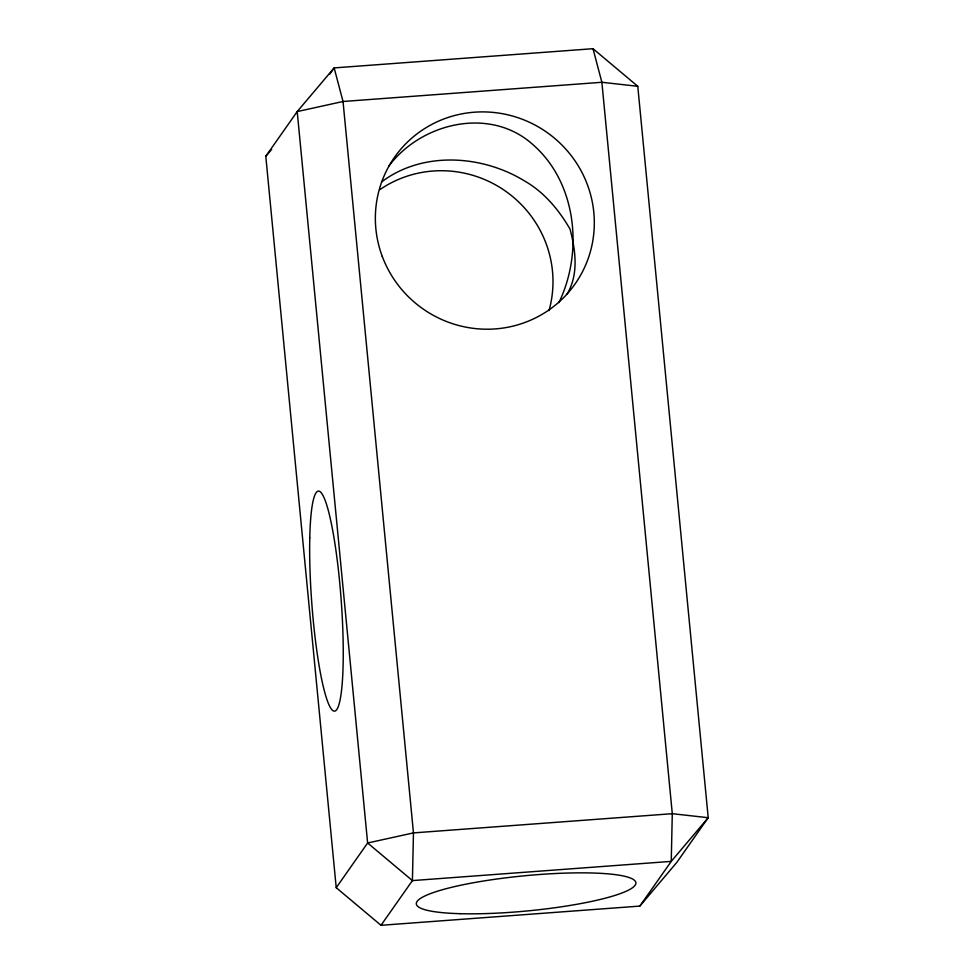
<?xml version="1.0" encoding="UTF-8"?>
<svg xmlns="http://www.w3.org/2000/svg" width="974" height="974" viewBox="0 0 974 974"><rect width="100%" height="100%" fill="white"/><g stroke="black" fill="none" stroke-linecap="round" stroke-linejoin="round"><path stroke-width="1.46" d="M558.893 302.597C583.572 251.742 576.718 182.528 532.595 144.347C490.08 106.336 421.608 122.639 389.089 165.763M566.929 294.343C578.921 274.534 575.622 250.318 570.009 229.024C558.747 209.763 544.149 192.122 524.511 180.933C482.033 154.878 422.399 150.885 381.431 182.065M265.792 156.29L297.204 111.584L334.155 67.912L592.996 48.7L637.775 86.296L708.208 817.71L676.796 862.416L639.845 906.088L381.004 925.3L336.225 887.704L265.792 156.29L271.636 149.387M329.796 74.121L334.155 67.912L343.031 101.491L413.463 832.904L412.416 880.593L381.004 925.3M336.225 887.704L367.624 842.997L297.204 111.584L343.031 101.491L601.871 82.279L637.775 86.296M639.845 906.088L671.244 861.381L708.208 817.71L672.291 813.692L413.463 832.904L367.624 842.997L412.416 880.593L671.244 861.381L672.291 813.692L601.871 82.279L592.996 48.7M379.982 189.577A110.281 107.846 35.1 0 1 506.358 191.732A110.281 107.846 35.1 0 1 548.995 310.657M382.271 256.418A110.281 107.846 35.1 0 0 569.279 291.457A110.281 107.846 35.1 0 0 502.961 113.8A110.281 107.846 35.1 0 0 382.271 256.418M460.178 913.685A110.281 17.629 -5.5 0 0 635.109 885.256A110.281 17.629 -5.5 0 0 483.092 881.08A110.281 17.629 -5.5 0 0 460.178 913.685M309.769 537.916A110.281 14.768 85.8 0 0 333.145 710.764A110.281 14.768 85.8 0 0 336.566 554.997A110.281 14.768 85.8 0 0 309.769 537.916"/></g></svg>
